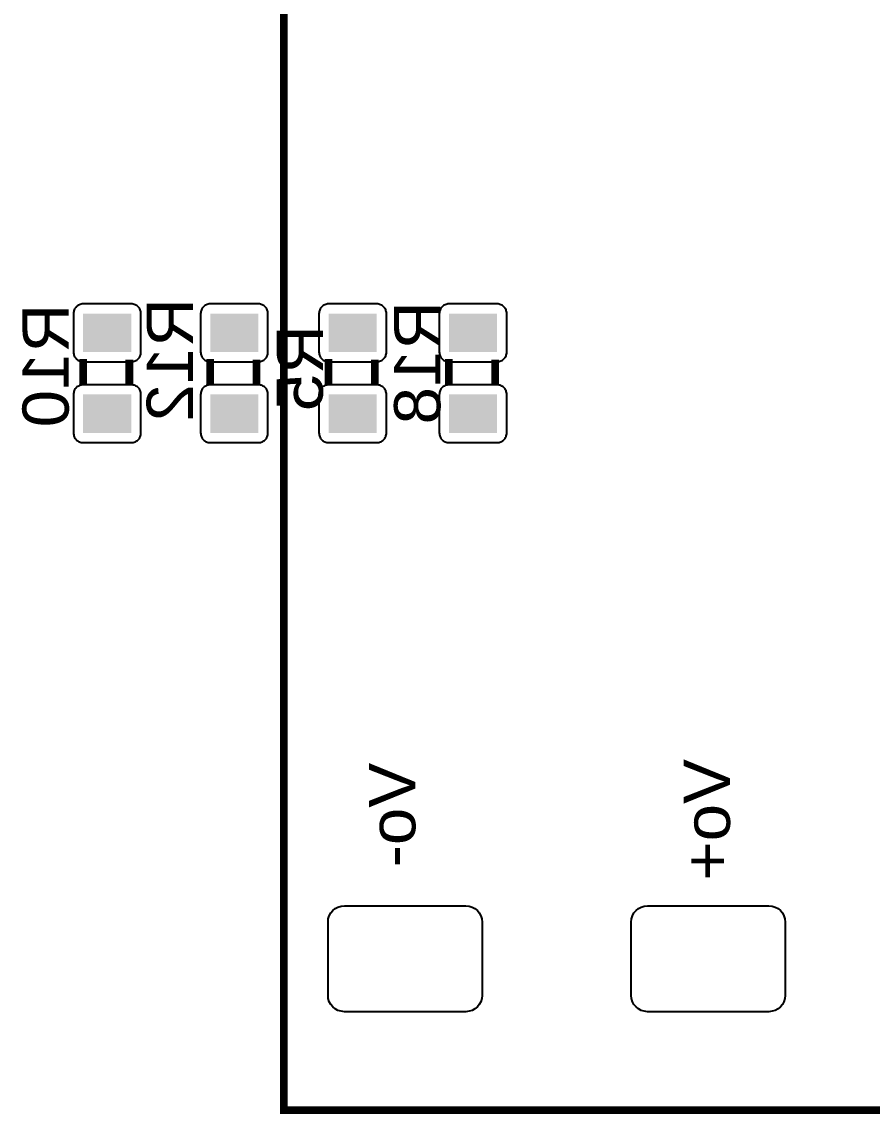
# Model space of a CAD drawing. Header units: inches. Extents: x 18.7 to 39.4, y 4.3 to 20.5.
# Drawn here: x 33.766 to 34.932, y 10.777 to 12.274 of the extents above; entities that cross this region are included whole.
import ezdxf

# ---------------------------------------------------------------- set-up
doc = ezdxf.new("R2010")
doc.units = ezdxf.units.IN
doc.header["$MEASUREMENT"] = 0
doc.styles.get("Standard").update_dxf_attribs({"font": 'arial.ttf'})

# ---------------------------------------------------------------- blocks, each defined once
blk = doc.blocks.new('RPAD')
blk.add_trace([(-0.5, -0.5), (-0.5, 0.5), (0.5, -0.5), (0.5, 0.5)])
blk = doc.blocks.new('NextionControlV4')
at = {"const_width": 0.008}
for points in [[(47.1266, 13.9148), (48.1975, 13.9148), (48.1975, 15.9778), (47.1266, 15.9778), (47.1266, 13.9148)], [(47.1266, 13.9148), (48.1975, 13.9148), (48.1975, 15.9778), (47.1266, 15.9778), (47.1266, 13.9148)], [(47.1266, 13.9148), (48.1975, 13.9148), (48.1975, 15.9778), (47.1266, 15.9778), (47.1266, 13.9148)], [(46.9182, 14.6673), (46.9182, 14.6953)], [(46.9182, 14.6673), (46.9182, 14.6953)], [(46.9182, 14.6673), (46.9182, 14.6953)], [(46.9662, 14.6673), (46.9662, 14.6943)], [(46.9662, 14.6673), (46.9662, 14.6943)], [(46.9662, 14.6673), (46.9662, 14.6943)], [(47.0502, 14.6673), (47.0502, 14.6953)], [(47.0502, 14.6673), (47.0502, 14.6953)], [(47.0502, 14.6673), (47.0502, 14.6953)], [(47.0982, 14.6673), (47.0982, 14.6943)], [(47.0982, 14.6673), (47.0982, 14.6943)], [(47.0982, 14.6673), (47.0982, 14.6943)], [(47.1732, 14.6673), (47.1732, 14.6953)], [(47.1732, 14.6673), (47.1732, 14.6953)], [(47.1732, 14.6673), (47.1732, 14.6953)], [(47.2212, 14.6673), (47.2212, 14.6943)], [(47.2212, 14.6673), (47.2212, 14.6943)], [(47.2212, 14.6673), (47.2212, 14.6943)], [(47.2982, 14.6673), (47.2982, 14.6953)], [(47.2982, 14.6673), (47.2982, 14.6953)], [(47.2982, 14.6673), (47.2982, 14.6953)], [(47.3462, 14.6673), (47.3462, 14.6943)], [(47.3462, 14.6673), (47.3462, 14.6943)], [(47.3462, 14.6673), (47.3462, 14.6943)]]:
    blk.add_lwpolyline(points, dxfattribs=at)
for points in [[(46.9782, 14.7023), (46.9782, 14.7423), (46.9782, 14.7434), (46.978, 14.7444), (46.9778, 14.7453), (46.9775, 14.7463), (46.977, 14.7471), (46.9766, 14.748), (46.976, 14.7487), (46.9753, 14.7494), (46.9746, 14.7501), (46.9739, 14.7506), (46.973, 14.7511), (46.9722, 14.7515), (46.9712, 14.7519), (46.9703, 14.7521), (46.9693, 14.7523), (46.9682, 14.7523), (46.9182, 14.7523), (46.9172, 14.7523), (46.9162, 14.7521), (46.9152, 14.7519), (46.9143, 14.7515), (46.9134, 14.7511), (46.9126, 14.7506), (46.9118, 14.7501), (46.9111, 14.7494), (46.9105, 14.7487), (46.9099, 14.748), (46.9094, 14.7471), (46.909, 14.7463), (46.9087, 14.7453), (46.9084, 14.7444), (46.9083, 14.7434), (46.9082, 14.7423), (46.9082, 14.7023), (46.9083, 14.7013), (46.9084, 14.7003), (46.9087, 14.6993), (46.909, 14.6984), (46.9094, 14.6975), (46.9099, 14.6967), (46.9105, 14.6959), (46.9111, 14.6952), (46.9118, 14.6946), (46.9126, 14.694), (46.9134, 14.6935), (46.9143, 14.6931), (46.9152, 14.6928), (46.9162, 14.6925), (46.9172, 14.6924), (46.9182, 14.6923), (46.9682, 14.6923), (46.9693, 14.6924), (46.9703, 14.6925), (46.9712, 14.6928), (46.9722, 14.6931), (46.973, 14.6935), (46.9739, 14.694), (46.9746, 14.6946), (46.9753, 14.6952), (46.976, 14.6959), (46.9766, 14.6967), (46.977, 14.6975), (46.9775, 14.6984), (46.9778, 14.6993), (46.978, 14.7003), (46.9782, 14.7013), (46.9782, 14.7023)], [(47.1102, 14.7023), (47.1102, 14.7423), (47.1102, 14.7434), (47.11, 14.7444), (47.1098, 14.7453), (47.1095, 14.7463), (47.109, 14.7471), (47.1086, 14.748), (47.108, 14.7487), (47.1073, 14.7494), (47.1066, 14.7501), (47.1059, 14.7506), (47.105, 14.7511), (47.1042, 14.7515), (47.1032, 14.7519), (47.1023, 14.7521), (47.1013, 14.7523), (47.1002, 14.7523), (47.0502, 14.7523), (47.0492, 14.7523), (47.0482, 14.7521), (47.0472, 14.7519), (47.0463, 14.7515), (47.0454, 14.7511), (47.0446, 14.7506), (47.0438, 14.7501), (47.0431, 14.7494), (47.0425, 14.7487), (47.0419, 14.748), (47.0414, 14.7471), (47.041, 14.7463), (47.0407, 14.7453), (47.0404, 14.7444), (47.0403, 14.7434), (47.0402, 14.7423), (47.0402, 14.7023), (47.0403, 14.7013), (47.0404, 14.7003), (47.0407, 14.6993), (47.041, 14.6984), (47.0414, 14.6975), (47.0419, 14.6967), (47.0425, 14.6959), (47.0431, 14.6952), (47.0438, 14.6946), (47.0446, 14.694), (47.0454, 14.6935), (47.0463, 14.6931), (47.0472, 14.6928), (47.0482, 14.6925), (47.0492, 14.6924), (47.0502, 14.6923), (47.1002, 14.6923), (47.1013, 14.6924), (47.1023, 14.6925), (47.1032, 14.6928), (47.1042, 14.6931), (47.105, 14.6935), (47.1059, 14.694), (47.1066, 14.6946), (47.1073, 14.6952), (47.108, 14.6959), (47.1086, 14.6967), (47.109, 14.6975), (47.1095, 14.6984), (47.1098, 14.6993), (47.11, 14.7003), (47.1102, 14.7013), (47.1102, 14.7023)], [(47.2332, 14.7023), (47.2332, 14.7423), (47.2332, 14.7434), (47.233, 14.7444), (47.2328, 14.7453), (47.2325, 14.7463), (47.232, 14.7471), (47.2316, 14.748), (47.231, 14.7487), (47.2303, 14.7494), (47.2296, 14.7501), (47.2289, 14.7506), (47.228, 14.7511), (47.2272, 14.7515), (47.2262, 14.7519), (47.2253, 14.7521), (47.2243, 14.7523), (47.2232, 14.7523), (47.1732, 14.7523), (47.1722, 14.7523), (47.1712, 14.7521), (47.1702, 14.7519), (47.1693, 14.7515), (47.1684, 14.7511), (47.1676, 14.7506), (47.1668, 14.7501), (47.1661, 14.7494), (47.1655, 14.7487), (47.1649, 14.748), (47.1644, 14.7471), (47.164, 14.7463), (47.1637, 14.7453), (47.1634, 14.7444), (47.1633, 14.7434), (47.1632, 14.7423), (47.1632, 14.7023), (47.1633, 14.7013), (47.1634, 14.7003), (47.1637, 14.6993), (47.164, 14.6984), (47.1644, 14.6975), (47.1649, 14.6967), (47.1655, 14.6959), (47.1661, 14.6952), (47.1668, 14.6946), (47.1676, 14.694), (47.1684, 14.6935), (47.1693, 14.6931), (47.1702, 14.6928), (47.1712, 14.6925), (47.1722, 14.6924), (47.1732, 14.6923), (47.2232, 14.6923), (47.2243, 14.6924), (47.2253, 14.6925), (47.2262, 14.6928), (47.2272, 14.6931), (47.228, 14.6935), (47.2289, 14.694), (47.2296, 14.6946), (47.2303, 14.6952), (47.231, 14.6959), (47.2316, 14.6967), (47.232, 14.6975), (47.2325, 14.6984), (47.2328, 14.6993), (47.233, 14.7003), (47.2332, 14.7013), (47.2332, 14.7023)], [(47.3582, 14.7023), (47.3582, 14.7423), (47.3582, 14.7434), (47.358, 14.7444), (47.3578, 14.7453), (47.3575, 14.7463), (47.357, 14.7471), (47.3566, 14.748), (47.356, 14.7487), (47.3553, 14.7494), (47.3546, 14.7501), (47.3539, 14.7506), (47.353, 14.7511), (47.3522, 14.7515), (47.3512, 14.7519), (47.3503, 14.7521), (47.3493, 14.7523), (47.3482, 14.7523), (47.2982, 14.7523), (47.2972, 14.7523), (47.2962, 14.7521), (47.2952, 14.7519), (47.2943, 14.7515), (47.2934, 14.7511), (47.2926, 14.7506), (47.2918, 14.7501), (47.2911, 14.7494), (47.2905, 14.7487), (47.2899, 14.748), (47.2894, 14.7471), (47.289, 14.7463), (47.2887, 14.7453), (47.2884, 14.7444), (47.2883, 14.7434), (47.2882, 14.7423), (47.2882, 14.7023), (47.2883, 14.7013), (47.2884, 14.7003), (47.2887, 14.6993), (47.289, 14.6984), (47.2894, 14.6975), (47.2899, 14.6967), (47.2905, 14.6959), (47.2911, 14.6952), (47.2918, 14.6946), (47.2926, 14.694), (47.2934, 14.6935), (47.2943, 14.6931), (47.2952, 14.6928), (47.2962, 14.6925), (47.2972, 14.6924), (47.2982, 14.6923), (47.3482, 14.6923), (47.3493, 14.6924), (47.3503, 14.6925), (47.3512, 14.6928), (47.3522, 14.6931), (47.353, 14.6935), (47.3539, 14.694), (47.3546, 14.6946), (47.3553, 14.6952), (47.356, 14.6959), (47.3566, 14.6967), (47.357, 14.6975), (47.3575, 14.6984), (47.3578, 14.6993), (47.358, 14.7003), (47.3582, 14.7013), (47.3582, 14.7023)], [(46.9782, 14.6183), (46.9782, 14.6583), (46.9782, 14.6594), (46.978, 14.6604), (46.9778, 14.6613), (46.9775, 14.6623), (46.977, 14.6631), (46.9766, 14.664), (46.976, 14.6647), (46.9753, 14.6654), (46.9746, 14.6661), (46.9739, 14.6666), (46.973, 14.6671), (46.9722, 14.6675), (46.9712, 14.6679), (46.9703, 14.6681), (46.9693, 14.6683), (46.9682, 14.6683), (46.9182, 14.6683), (46.9172, 14.6683), (46.9162, 14.6681), (46.9152, 14.6679), (46.9143, 14.6675), (46.9134, 14.6671), (46.9126, 14.6666), (46.9118, 14.6661), (46.9111, 14.6654), (46.9105, 14.6647), (46.9099, 14.664), (46.9094, 14.6631), (46.909, 14.6623), (46.9087, 14.6613), (46.9084, 14.6604), (46.9083, 14.6594), (46.9082, 14.6583), (46.9082, 14.6183), (46.9083, 14.6173), (46.9084, 14.6163), (46.9087, 14.6153), (46.909, 14.6144), (46.9094, 14.6135), (46.9099, 14.6127), (46.9105, 14.6119), (46.9111, 14.6112), (46.9118, 14.6106), (46.9126, 14.61), (46.9134, 14.6095), (46.9143, 14.6091), (46.9152, 14.6088), (46.9162, 14.6085), (46.9172, 14.6084), (46.9182, 14.6083), (46.9682, 14.6083), (46.9693, 14.6084), (46.9703, 14.6085), (46.9712, 14.6088), (46.9722, 14.6091), (46.973, 14.6095), (46.9739, 14.61), (46.9746, 14.6106), (46.9753, 14.6112), (46.976, 14.6119), (46.9766, 14.6127), (46.977, 14.6135), (46.9775, 14.6144), (46.9778, 14.6153), (46.978, 14.6163), (46.9782, 14.6173), (46.9782, 14.6183)], [(47.1102, 14.6183), (47.1102, 14.6583), (47.1102, 14.6594), (47.11, 14.6604), (47.1098, 14.6613), (47.1095, 14.6623), (47.109, 14.6631), (47.1086, 14.664), (47.108, 14.6647), (47.1073, 14.6654), (47.1066, 14.6661), (47.1059, 14.6666), (47.105, 14.6671), (47.1042, 14.6675), (47.1032, 14.6679), (47.1023, 14.6681), (47.1013, 14.6683), (47.1002, 14.6683), (47.0502, 14.6683), (47.0492, 14.6683), (47.0482, 14.6681), (47.0472, 14.6679), (47.0463, 14.6675), (47.0454, 14.6671), (47.0446, 14.6666), (47.0438, 14.6661), (47.0431, 14.6654), (47.0425, 14.6647), (47.0419, 14.664), (47.0414, 14.6631), (47.041, 14.6623), (47.0407, 14.6613), (47.0404, 14.6604), (47.0403, 14.6594), (47.0402, 14.6583), (47.0402, 14.6183), (47.0403, 14.6173), (47.0404, 14.6163), (47.0407, 14.6153), (47.041, 14.6144), (47.0414, 14.6135), (47.0419, 14.6127), (47.0425, 14.6119), (47.0431, 14.6112), (47.0438, 14.6106), (47.0446, 14.61), (47.0454, 14.6095), (47.0463, 14.6091), (47.0472, 14.6088), (47.0482, 14.6085), (47.0492, 14.6084), (47.0502, 14.6083), (47.1002, 14.6083), (47.1013, 14.6084), (47.1023, 14.6085), (47.1032, 14.6088), (47.1042, 14.6091), (47.105, 14.6095), (47.1059, 14.61), (47.1066, 14.6106), (47.1073, 14.6112), (47.108, 14.6119), (47.1086, 14.6127), (47.109, 14.6135), (47.1095, 14.6144), (47.1098, 14.6153), (47.11, 14.6163), (47.1102, 14.6173), (47.1102, 14.6183)], [(47.2332, 14.6183), (47.2332, 14.6583), (47.2332, 14.6594), (47.233, 14.6604), (47.2328, 14.6613), (47.2325, 14.6623), (47.232, 14.6631), (47.2316, 14.664), (47.231, 14.6647), (47.2303, 14.6654), (47.2296, 14.6661), (47.2289, 14.6666), (47.228, 14.6671), (47.2272, 14.6675), (47.2262, 14.6679), (47.2253, 14.6681), (47.2243, 14.6683), (47.2232, 14.6683), (47.1732, 14.6683), (47.1722, 14.6683), (47.1712, 14.6681), (47.1702, 14.6679), (47.1693, 14.6675), (47.1684, 14.6671), (47.1676, 14.6666), (47.1668, 14.6661), (47.1661, 14.6654), (47.1655, 14.6647), (47.1649, 14.664), (47.1644, 14.6631), (47.164, 14.6623), (47.1637, 14.6613), (47.1634, 14.6604), (47.1633, 14.6594), (47.1632, 14.6583), (47.1632, 14.6183), (47.1633, 14.6173), (47.1634, 14.6163), (47.1637, 14.6153), (47.164, 14.6144), (47.1644, 14.6135), (47.1649, 14.6127), (47.1655, 14.6119), (47.1661, 14.6112), (47.1668, 14.6106), (47.1676, 14.61), (47.1684, 14.6095), (47.1693, 14.6091), (47.1702, 14.6088), (47.1712, 14.6085), (47.1722, 14.6084), (47.1732, 14.6083), (47.2232, 14.6083), (47.2243, 14.6084), (47.2253, 14.6085), (47.2262, 14.6088), (47.2272, 14.6091), (47.228, 14.6095), (47.2289, 14.61), (47.2296, 14.6106), (47.2303, 14.6112), (47.231, 14.6119), (47.2316, 14.6127), (47.232, 14.6135), (47.2325, 14.6144), (47.2328, 14.6153), (47.233, 14.6163), (47.2332, 14.6173), (47.2332, 14.6183)], [(47.3582, 14.6183), (47.3582, 14.6583), (47.3582, 14.6594), (47.358, 14.6604), (47.3578, 14.6613), (47.3575, 14.6623), (47.357, 14.6631), (47.3566, 14.664), (47.356, 14.6647), (47.3553, 14.6654), (47.3546, 14.6661), (47.3539, 14.6666), (47.353, 14.6671), (47.3522, 14.6675), (47.3512, 14.6679), (47.3503, 14.6681), (47.3493, 14.6683), (47.3482, 14.6683), (47.2982, 14.6683), (47.2972, 14.6683), (47.2962, 14.6681), (47.2952, 14.6679), (47.2943, 14.6675), (47.2934, 14.6671), (47.2926, 14.6666), (47.2918, 14.6661), (47.2911, 14.6654), (47.2905, 14.6647), (47.2899, 14.664), (47.2894, 14.6631), (47.289, 14.6623), (47.2887, 14.6613), (47.2884, 14.6604), (47.2883, 14.6594), (47.2882, 14.6583), (47.2882, 14.6183), (47.2883, 14.6173), (47.2884, 14.6163), (47.2887, 14.6153), (47.289, 14.6144), (47.2894, 14.6135), (47.2899, 14.6127), (47.2905, 14.6119), (47.2911, 14.6112), (47.2918, 14.6106), (47.2926, 14.61), (47.2934, 14.6095), (47.2943, 14.6091), (47.2952, 14.6088), (47.2962, 14.6085), (47.2972, 14.6084), (47.2982, 14.6083), (47.3482, 14.6083), (47.3493, 14.6084), (47.3503, 14.6085), (47.3512, 14.6088), (47.3522, 14.6091), (47.353, 14.6095), (47.3539, 14.61), (47.3546, 14.6106), (47.3553, 14.6112), (47.356, 14.6119), (47.3566, 14.6127), (47.357, 14.6135), (47.3575, 14.6144), (47.3578, 14.6153), (47.358, 14.6163), (47.3582, 14.6173), (47.3582, 14.6183)], [(47.1726, 14.0342), (47.1726, 14.1102), (47.1729, 14.1137), (47.1739, 14.1169), (47.1754, 14.1198), (47.1775, 14.1223), (47.18, 14.1244), (47.1829, 14.1259), (47.1861, 14.1269), (47.1896, 14.1272), (47.3156, 14.1272), (47.3191, 14.1269), (47.3223, 14.1259), (47.3252, 14.1244), (47.3277, 14.1223), (47.3297, 14.1198), (47.3313, 14.1169), (47.3322, 14.1137), (47.3326, 14.1102), (47.3326, 14.0342), (47.3322, 14.0308), (47.3313, 14.0276), (47.3297, 14.0247), (47.3277, 14.0222), (47.3252, 14.0201), (47.3223, 14.0186), (47.3191, 14.0176), (47.3156, 14.0172), (47.1896, 14.0172), (47.1861, 14.0176), (47.1829, 14.0186), (47.18, 14.0201), (47.1775, 14.0222), (47.1754, 14.0247), (47.1739, 14.0276), (47.1729, 14.0308), (47.1726, 14.0342)], [(47.4875, 14.0342), (47.4875, 14.1102), (47.4879, 14.1137), (47.4889, 14.1169), (47.4904, 14.1198), (47.4925, 14.1223), (47.495, 14.1244), (47.4979, 14.1259), (47.5011, 14.1269), (47.5045, 14.1272), (47.6305, 14.1272), (47.634, 14.1269), (47.6372, 14.1259), (47.6401, 14.1244), (47.6426, 14.1223), (47.6447, 14.1198), (47.6462, 14.1169), (47.6472, 14.1137), (47.6475, 14.1102), (47.6475, 14.0342), (47.6472, 14.0308), (47.6462, 14.0276), (47.6447, 14.0247), (47.6426, 14.0222), (47.6401, 14.0201), (47.6372, 14.0186), (47.634, 14.0176), (47.6305, 14.0172), (47.5045, 14.0172), (47.5011, 14.0176), (47.4979, 14.0186), (47.495, 14.0201), (47.4925, 14.0222), (47.4904, 14.0247), (47.4889, 14.0276), (47.4879, 14.0308), (47.4875, 14.0342)]]:
    blk.add_lwpolyline(points, close=True)
at = {"xscale": 0.04, "yscale": 0.05, "rotation": 270}
for p in [(46.9432, 14.7223), (47.0752, 14.7223), (47.1982, 14.7223), (47.3232, 14.7223), (46.9432, 14.6383), (47.0752, 14.6383), (47.1982, 14.6383), (47.3232, 14.6383)]:
    blk.add_blockref('RPAD', p, dxfattribs=at)
at = {"text_generation_flag": 2, "width": 1.041667}
for s, p in [('R12', (47.0322, 14.7583)), ('R12', (47.0322, 14.7583)), ('R12', (47.0322, 14.7583)), ('R18', (47.2892, 14.7553)), ('R18', (47.2892, 14.7553)), ('R18', (47.2892, 14.7553)), ('R10', (46.9032, 14.7523)), ('R10', (46.9032, 14.7523)), ('R10', (46.9032, 14.7523)), ('R5', (47.1672, 14.7303)), ('R5', (47.1672, 14.7303)), ('R5', (47.1672, 14.7303)), ('Vo-', (47.2633, 14.2757)), ('Vo-', (47.2633, 14.2757)), ('Vo-', (47.2633, 14.2757)), ('Vo+', (47.5901, 14.2796)), ('Vo+', (47.5901, 14.2796)), ('Vo+', (47.5901, 14.2796))]:
    blk.add_text(s, height=0.048, rotation=90, dxfattribs=at).set_placement(p)

msp = doc.modelspace()

# ---------------------------------------------------------------- block references
at = {"xscale": 1.32, "yscale": 1.32, "zscale": 1.32}
msp.add_blockref('NextionControlV4', (-28.0821, -7.5854), dxfattribs=at)

doc.saveas('drawing.dxf')
